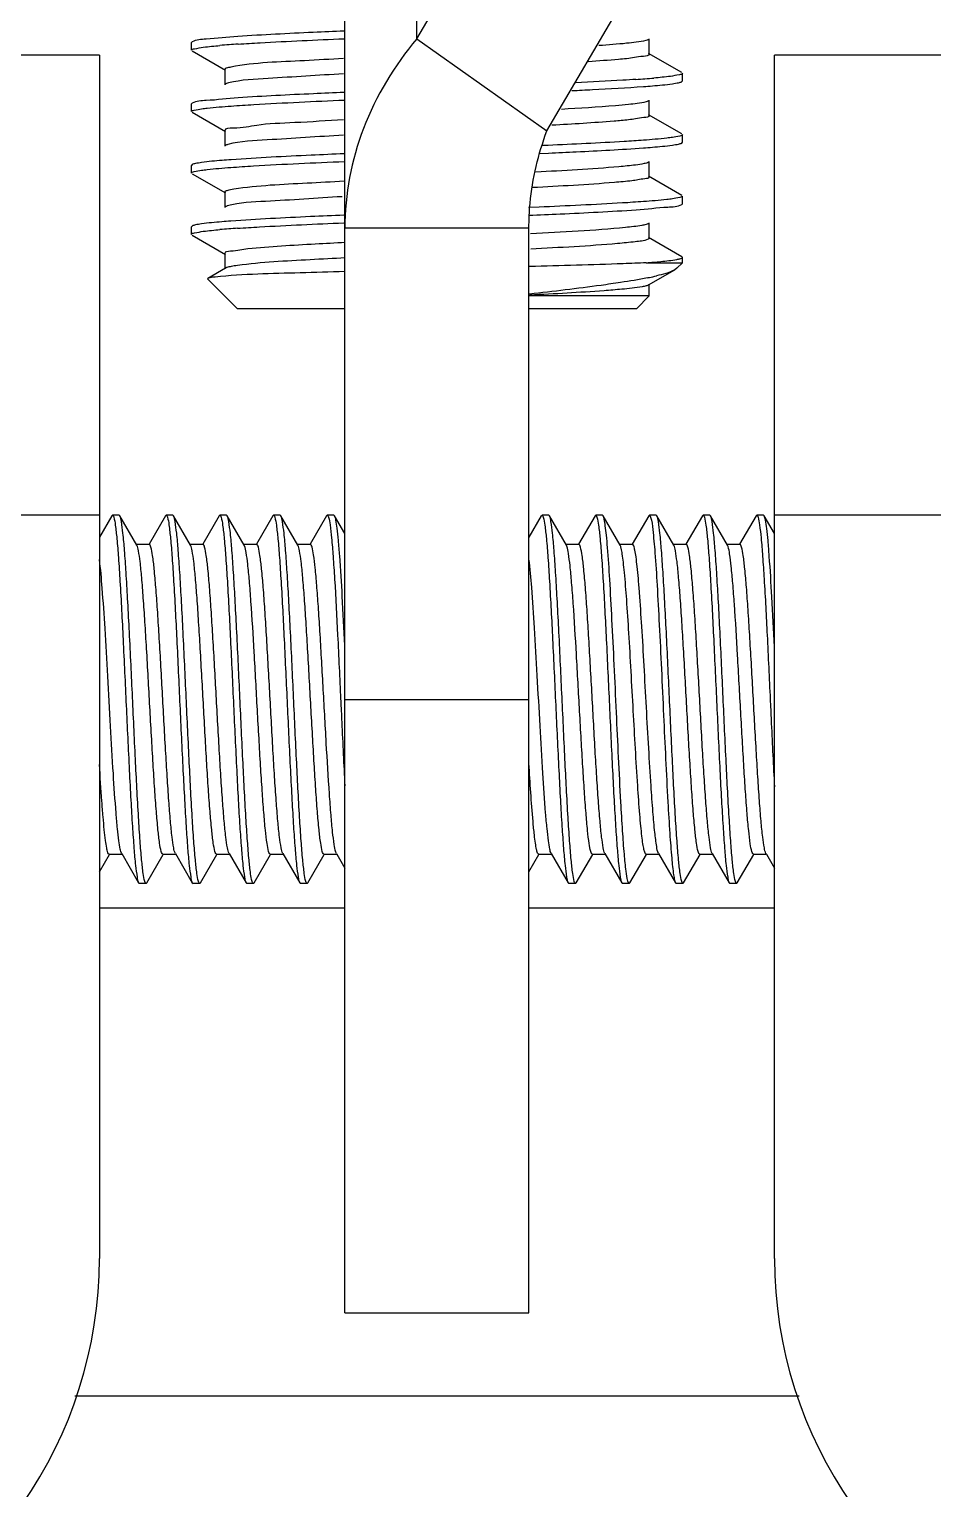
# Model space of a CAD drawing. Extents: x 27938 to 1507990, y 110129 to 923079.
# Drawn here: x 547368 to 547710, y 378758 to 379311 of the extents above; entities that cross this region are included whole.
import ezdxf

# ---------------------------------------------------------------- set-up
doc = ezdxf.new("R2010")
doc.units = 0
doc.header["$LTSCALE"] = 1000
doc.header["$MEASUREMENT"] = 0

msp = doc.modelspace()

# ---------------------------------------------------------------- linework, layer by layer
at = {"linetype": 'Continuous'}
for p, q in [((547514.9, 379306.85), (547686.01, 379598.94)), ((547564.19, 379272), (547735.29, 379564.09)), ((547514.9, 379306.85), (547514.9, 379477.95)), ((547487.68, 378824.47), (547487.68, 379431.49)), ((547429.84, 379305.68), (547429.62, 379305.43)), ((547429.62, 379302.52), (547429.62, 379305.43)), ((547429.62, 379302.52), (547429.62, 379305.43)), ((547514.9, 379306.85), (547564.19, 379272)), ((547602.91, 379301.07), (547602.91, 379306.88)), ((547394.78, 379300.73), (547325.08, 379300.73)), ((547394.78, 379300.73), (547394.78, 378845.04)), ((547429.84, 379302.27), (547442.45, 379294.97)), ((547615.26, 379294.07), (547602.65, 379301.37)), ((547650.33, 378845.04), (547650.33, 379300.73)), ((547720.02, 379300.73), (547650.33, 379300.73)), ((547442.2, 379295.26), (547442.2, 379289.46)), ((547615.48, 379290.91), (547615.48, 379293.81)), ((547615.48, 379290.91), (547615.48, 379293.81)), ((547615.26, 379290.65), (547615.48, 379290.91)), ((547429.84, 379282.45), (547429.62, 379282.2)), ((547429.62, 379279.29), (547429.62, 379282.2)), ((547429.62, 379279.29), (547429.62, 379282.2)), ((547602.91, 379277.84), (547602.91, 379283.65)), ((547429.84, 379279.04), (547442.45, 379271.74)), ((547615.26, 379270.83), (547602.65, 379278.13)), ((547442.2, 379272.03), (547442.2, 379266.22)), ((547615.48, 379267.68), (547615.48, 379270.58)), ((547615.48, 379267.68), (547615.48, 379270.58)), ((547564.65, 379266.51), (547562.52, 379266.42)), ((547615.26, 379267.42), (547615.48, 379267.68)), ((547429.84, 379259.22), (547429.62, 379258.96)), ((547429.62, 379256.06), (547429.62, 379258.96)), ((547429.62, 379256.06), (547429.62, 379258.96)), ((547561.2, 379263.45), (547564.8, 379263.61)), ((547602.91, 379254.61), (547602.91, 379260.42)), ((547429.84, 379255.81), (547442.45, 379248.51)), ((547615.26, 379247.6), (547602.65, 379254.9)), ((547442.2, 379248.8), (547442.2, 379242.99)), ((547615.48, 379244.44), (547615.48, 379247.35)), ((547615.48, 379244.44), (547615.48, 379247.35)), ((547561.2, 379243.13), (547557.25, 379242.96)), ((547615.26, 379244.19), (547615.48, 379244.44)), ((547602.91, 379231.38), (547602.91, 379237.18)), ((547429.84, 379235.99), (547429.62, 379235.73)), ((547429.62, 379232.83), (547429.62, 379235.73)), ((547429.62, 379232.83), (547429.62, 379235.73)), ((547429.84, 379232.57), (547442.45, 379225.27)), ((547557.38, 379235.16), (547487.68, 379235.16)), ((547557.38, 378824.47), (547557.38, 379235.16)), ((547615.26, 379224.37), (547602.65, 379231.67)), ((547442.2, 379225.57), (547442.2, 379219.76)), ((547442.45, 379220.05), (547435.76, 379216.18)), ((547601.83, 379222.09), (547615.48, 379222.09)), ((547613.41, 379220.02), (547612.57, 379219.4)), ((547613.41, 379220.02), (547615.48, 379222.09)), ((547615.48, 379224.12), (547615.26, 379224.37)), ((547615.48, 379222.09), (547615.48, 379224.12)), ((547435.76, 379216.18), (547435.7, 379216.01)), ((547447.05, 379204.66), (547435.7, 379216.01)), ((547602.65, 379213.66), (547612.57, 379219.4)), ((547602.91, 379209.51), (547602.91, 379213.95)), ((547602.91, 379209.51), (547557.38, 379209.51)), ((547598.06, 379204.66), (547602.91, 379209.51)), ((547487.68, 379204.66), (547447.05, 379204.66)), ((547598.06, 379204.66), (547557.38, 379204.66)), ((547394.78, 379126.49), (547325.08, 379126.49)), ((547399.45, 379126.26), (547394.78, 379118.2)), ((547399.45, 379126.26), (547399.71, 379126.49)), ((547402.25, 379126.49), (547399.71, 379126.49)), ((547402.25, 379126.49), (547399.71, 379126.49)), ((547399.71, 379126.49), (547399.75, 379126.48)), ((547402.51, 379126.26), (547402.25, 379126.49)), ((547408.93, 379115.19), (547402.51, 379126.26)), ((547419.78, 379126.26), (547413.55, 379115.52)), ((547419.78, 379126.26), (547420.04, 379126.49)), ((547422.58, 379126.49), (547420.04, 379126.49)), ((547422.58, 379126.49), (547420.04, 379126.49)), ((547420.04, 379126.49), (547420.07, 379126.48)), ((547422.84, 379126.26), (547422.58, 379126.49)), ((547429.26, 379115.19), (547422.84, 379126.26)), ((547440.1, 379126.26), (547433.88, 379115.52)), ((547440.1, 379126.26), (547440.36, 379126.49)), ((547442.9, 379126.49), (547440.36, 379126.49)), ((547442.9, 379126.49), (547440.36, 379126.49)), ((547440.36, 379126.49), (547440.4, 379126.48)), ((547443.16, 379126.26), (547442.9, 379126.49)), ((547449.58, 379115.19), (547443.16, 379126.26)), ((547460.43, 379126.26), (547454.2, 379115.52)), ((547460.43, 379126.26), (547460.69, 379126.49)), ((547463.23, 379126.49), (547460.69, 379126.49)), ((547463.23, 379126.49), (547460.69, 379126.49)), ((547460.69, 379126.49), (547460.73, 379126.48)), ((547463.49, 379126.26), (547463.23, 379126.49)), ((547469.91, 379115.19), (547463.49, 379126.26)), ((547480.76, 379126.26), (547474.53, 379115.52)), ((547480.76, 379126.26), (547481.02, 379126.49)), ((547483.56, 379126.49), (547481.02, 379126.49)), ((547483.56, 379126.49), (547481.02, 379126.49)), ((547481.02, 379126.49), (547481.06, 379126.48)), ((547483.82, 379126.26), (547483.56, 379126.49)), ((547487.68, 379119.59), (547483.82, 379126.26)), ((547562.07, 379126.26), (547557.38, 379118.17)), ((547562.07, 379126.26), (547562.33, 379126.49)), ((547564.87, 379126.49), (547562.33, 379126.49)), ((547564.87, 379126.49), (547562.33, 379126.49)), ((547562.33, 379126.49), (547562.37, 379126.48)), ((547565.13, 379126.26), (547564.87, 379126.49)), ((547571.55, 379115.19), (547565.13, 379126.26)), ((547582.4, 379126.26), (547576.17, 379115.52)), ((547582.4, 379126.26), (547582.66, 379126.49)), ((547585.2, 379126.49), (547582.66, 379126.49)), ((547585.2, 379126.49), (547582.66, 379126.49)), ((547582.66, 379126.49), (547582.7, 379126.48)), ((547585.46, 379126.26), (547585.2, 379126.49)), ((547591.88, 379115.19), (547585.46, 379126.26)), ((547602.73, 379126.26), (547596.5, 379115.52)), ((547602.73, 379126.26), (547602.99, 379126.49)), ((547605.53, 379126.49), (547602.99, 379126.49)), ((547605.53, 379126.49), (547602.99, 379126.49)), ((547602.99, 379126.49), (547603.03, 379126.48)), ((547605.79, 379126.26), (547605.53, 379126.49)), ((547612.21, 379115.19), (547605.79, 379126.26)), ((547623.06, 379126.26), (547616.83, 379115.52)), ((547623.06, 379126.26), (547623.32, 379126.49)), ((547625.86, 379126.49), (547623.32, 379126.49)), ((547625.86, 379126.49), (547623.32, 379126.49)), ((547623.32, 379126.49), (547623.35, 379126.48)), ((547626.12, 379126.26), (547625.86, 379126.49)), ((547632.54, 379115.19), (547626.12, 379126.26)), ((547643.38, 379126.26), (547637.16, 379115.52)), ((547643.38, 379126.26), (547643.64, 379126.49)), ((547646.18, 379126.49), (547643.64, 379126.49)), ((547646.18, 379126.49), (547643.64, 379126.49)), ((547643.64, 379126.49), (547643.68, 379126.48)), ((547646.44, 379126.26), (547646.18, 379126.49)), ((547650.33, 379119.56), (547646.44, 379126.26)), ((547720.02, 379126.49), (547650.33, 379126.49)), ((547413.66, 379115.45), (547408.77, 379115.45)), ((547433.99, 379115.45), (547429.1, 379115.45)), ((547454.32, 379115.45), (547449.43, 379115.45)), ((547449.71, 379114.92), (547449.58, 379115.19)), ((547474.65, 379115.45), (547469.76, 379115.45)), ((547576.29, 379115.45), (547571.4, 379115.45)), ((547571.75, 379114.74), (547571.55, 379115.19)), ((547596.62, 379115.45), (547591.73, 379115.45)), ((547616.94, 379115.45), (547612.05, 379115.45)), ((547637.27, 379115.45), (547632.38, 379115.45)), ((547486.1, 379056.72), (547486.11, 379056.53)), ((547487.68, 379056.79), (547557.38, 379056.79)), ((547648.73, 379056.72), (547648.76, 379055.99)), ((547403.19, 378998.4), (547409.61, 378987.32)), ((547423.52, 378998.4), (547429.94, 378987.32)), ((547443.85, 378998.4), (547450.27, 378987.32)), ((547464.18, 378998.4), (547470.6, 378987.32)), ((547484.5, 378998.4), (547484.66, 378998.13)), ((547565.82, 378998.4), (547572.24, 378987.32)), ((547586.14, 378998.4), (547592.56, 378987.32)), ((547606.47, 378998.4), (547612.89, 378987.32)), ((547626.8, 378998.4), (547633.22, 378987.32)), ((547647.13, 378998.4), (547647.28, 378998.13)), ((547394.78, 378991.52), (547398.57, 378998.06)), ((547398.46, 378998.13), (547403.35, 378998.13)), ((547412.67, 378987.32), (547418.9, 378998.06)), ((547418.78, 378998.13), (547423.67, 378998.13)), ((547433, 378987.32), (547439.23, 378998.06)), ((547439.11, 378998.13), (547444, 378998.13)), ((547453.33, 378987.32), (547459.55, 378998.06)), ((547459.44, 378998.13), (547464.33, 378998.13)), ((547473.66, 378987.32), (547479.88, 378998.06)), ((547479.77, 378998.13), (547484.66, 378998.13)), ((547484.66, 378998.13), (547487.68, 378992.91)), ((547557.38, 378991.48), (547561.19, 378998.06)), ((547561.08, 378998.13), (547565.97, 378998.13)), ((547575.3, 378987.32), (547581.52, 378998.06)), ((547581.41, 378998.13), (547586.3, 378998.13)), ((547595.62, 378987.32), (547601.85, 378998.06)), ((547601.74, 378998.13), (547606.63, 378998.13)), ((547615.95, 378987.32), (547622.18, 378998.06)), ((547622.06, 378998.13), (547626.95, 378998.13)), ((547636.28, 378987.32), (547642.51, 378998.06)), ((547642.39, 378998.13), (547647.28, 378998.13)), ((547647.28, 378998.13), (547650.33, 378992.88)), ((547409.61, 378987.32), (547409.87, 378987.1)), ((547412.41, 378987.1), (547409.87, 378987.1)), ((547412.41, 378987.1), (547409.87, 378987.1)), ((547412.41, 378987.1), (547412.37, 378987.1)), ((547412.67, 378987.32), (547412.41, 378987.1)), ((547429.94, 378987.32), (547430.2, 378987.1)), ((547432.74, 378987.1), (547430.2, 378987.1)), ((547432.74, 378987.1), (547430.2, 378987.1)), ((547432.74, 378987.1), (547432.7, 378987.1)), ((547433, 378987.32), (547432.74, 378987.1)), ((547450.27, 378987.32), (547450.53, 378987.1)), ((547453.07, 378987.1), (547450.53, 378987.1)), ((547453.07, 378987.1), (547450.53, 378987.1)), ((547453.07, 378987.1), (547453.03, 378987.1)), ((547453.33, 378987.32), (547453.07, 378987.1)), ((547470.6, 378987.32), (547470.86, 378987.1)), ((547473.4, 378987.1), (547470.86, 378987.1)), ((547473.4, 378987.1), (547470.86, 378987.1)), ((547473.4, 378987.1), (547473.36, 378987.1)), ((547473.66, 378987.32), (547473.4, 378987.1)), ((547572.24, 378987.32), (547572.5, 378987.1)), ((547575.04, 378987.1), (547572.5, 378987.1)), ((547575.04, 378987.1), (547572.5, 378987.1)), ((547575.04, 378987.1), (547575, 378987.1)), ((547575.3, 378987.32), (547575.04, 378987.1)), ((547592.56, 378987.32), (547592.82, 378987.1)), ((547595.36, 378987.1), (547592.82, 378987.1)), ((547595.36, 378987.1), (547592.82, 378987.1)), ((547595.62, 378987.32), (547595.36, 378987.1)), ((547612.89, 378987.32), (547613.15, 378987.1)), ((547615.69, 378987.1), (547613.15, 378987.1)), ((547615.69, 378987.1), (547613.15, 378987.1)), ((547615.69, 378987.1), (547615.65, 378987.1)), ((547615.95, 378987.32), (547615.69, 378987.1)), ((547633.22, 378987.32), (547633.48, 378987.1)), ((547636.02, 378987.1), (547633.48, 378987.1)), ((547636.02, 378987.1), (547633.48, 378987.1)), ((547636.02, 378987.1), (547635.98, 378987.1)), ((547636.28, 378987.32), (547636.02, 378987.1)), ((547394.78, 378977.8), (547487.68, 378977.8)), ((547557.38, 378977.8), (547650.33, 378977.8)), ((547487.68, 378824.47), (547557.38, 378824.47)), ((547385.43, 378793.11), (547659.68, 378793.11))]:
    msp.add_line(p, q, dxfattribs=at)
for centre, radius, start, end in [((547474.05, 378903.9), 401.84, 93.8141, 94.8058), ((547571.2, 379690.69), 400.09, 273.8288, 274.8033), ((547473.75, 378837.96), 398.06, 93.8424, 94.8038), ((547576.98, 379548.88), 327.74, 274.348, 274.8253), ((547576.58, 379343.76), 129.96, 281.4121, 281.7338), ((547582.7, 379314.72), 100.28, 281.6827, 283.258), ((547232.15, 378845.04), 162.62, 290.3175, 0), ((547812.95, 378845.04), 162.62, 180, 249.6825)]:
    msp.add_arc(centre, radius, start, end, dxfattribs=at)
for points, knots in [([(547487.38, 379309.8), (547483.5, 379309.63), (547470.09, 379309.04), (547456.68, 379308.39), (547447.16, 379307.74)], [0, 0, 0, 0, 0.28888, 1, 1, 1, 1]), ([(547429.62, 379302.52), (547429.62, 379302.95), (547431.84, 379303.22), (547432.97, 379303.53), (547434.09, 379303.68)], [0, 0, 0, 0, 0.271559, 1, 1, 1, 1]), ([(547447.16, 379307.74), (547443.15, 379307.46), (547437.53, 379306.69), (547431.41, 379306.58), (547429.85, 379305.68)], [0, 0, 0, 0, 0.690313, 1, 1, 1, 1]), ([(547447.32, 379304.84), (547450.08, 379305.03), (547463.42, 379305.84), (547476.77, 379306.44), (547487.36, 379306.9)], [0, 0, 0, 0, 0.20666, 1, 1, 1, 1]), ([(547514.9, 379306.85), (547506.47, 379296.76), (547492.69, 379274.13), (547487.68, 379247.96), (547487.68, 379235.16)], [0, 0, 0, 0, 0.506705, 1, 1, 1, 1]), ([(547602.65, 379306.59), (547602.35, 379306.41), (547599.6, 379305.65), (547596.81, 379305.41), (547594.37, 379305.16)], [0, 0, 0, 0, 0.12456, 1, 1, 1, 1]), ([(547487.15, 379299.39), (547482.22, 379299.13), (547468.01, 379298.23), (547453.66, 379297.92), (547444.52, 379296.15)], [0, 0, 0, 0, 0.346423, 1, 1, 1, 1]), ([(547594.37, 379299.35), (547593.36, 379299.25), (547588.53, 379298.8), (547583.69, 379298.45), (547579.86, 379298.2)], [0, 0, 0, 0, 0.208697, 1, 1, 1, 1]), ([(547602.9, 379301.07), (547602.91, 379300.3), (547598.51, 379300.21), (547596.5, 379299.57), (547594.37, 379299.35)], [0, 0, 0, 0, 0.265827, 1, 1, 1, 1]), ([(547444.52, 379296.15), (547443.93, 379296.04), (547443.26, 379295.89), (547442.2, 379295.51), (547442.2, 379295.26)], [0, 0, 0, 0, 0.709574, 1, 1, 1, 1]), ([(547487.15, 379293.58), (547477.65, 379293.09), (547463.18, 379292.02), (547448.52, 379291.36), (547443.62, 379290.15)], [0, 0, 0, 0, 0.653589, 1, 1, 1, 1]), ([(547597.91, 379291.5), (547596.26, 379291.39), (547588.66, 379290.91), (547581.05, 379290.51), (547575.1, 379290.23)], [0, 0, 0, 0, 0.217612, 1, 1, 1, 1]), ([(547615.48, 379293.81), (547615.48, 379293.39), (547613.24, 379293.11), (547612.11, 379292.8), (547610.99, 379292.66)], [0, 0, 0, 0, 0.271489, 1, 1, 1, 1]), ([(547443.62, 379290.15), (547443.38, 379290.09), (547442.99, 379289.99), (547442.6, 379289.84), (547442.46, 379289.75)], [0, 0, 0, 0, 0.589728, 1, 1, 1, 1]), ([(547487.36, 379286.57), (547483.51, 379286.4), (547470.16, 379285.81), (547456.81, 379285.16), (547447.32, 379284.52)], [0, 0, 0, 0, 0.28855, 1, 1, 1, 1]), ([(547573.63, 379287.25), (547576.24, 379287.38), (547585.28, 379287.82), (547594.32, 379288.32), (547600.75, 379288.8)], [0, 0, 0, 0, 0.288481, 1, 1, 1, 1]), ([(547600.75, 379288.8), (547601.88, 379288.88), (547605.54, 379289.17), (547609.2, 379289.5), (547611.72, 379289.85)], [0, 0, 0, 0, 0.307442, 1, 1, 1, 1]), ([(547611.72, 379289.85), (547612.49, 379289.96), (547613.68, 379290.17), (547614.88, 379290.44), (547615.26, 379290.65)], [0, 0, 0, 0, 0.642991, 1, 1, 1, 1]), ([(547429.62, 379279.29), (547429.62, 379279.66), (547431.51, 379279.97), (547432.5, 379280.22), (547433.46, 379280.36)], [0, 0, 0, 0, 0.274156, 1, 1, 1, 1]), ([(547447.32, 379284.52), (547443.28, 379284.24), (547437.6, 379283.46), (547431.42, 379283.36), (547429.85, 379282.45)], [0, 0, 0, 0, 0.690488, 1, 1, 1, 1]), ([(547433.46, 379280.36), (547434.17, 379280.46), (547437.88, 379280.91), (547441.61, 379281.2), (547444.62, 379281.42)], [0, 0, 0, 0, 0.191478, 1, 1, 1, 1]), ([(547444.62, 379281.42), (547447.48, 379281.63), (547461.76, 379282.54), (547476.07, 379283.18), (547487.51, 379283.67)], [0, 0, 0, 0, 0.199878, 1, 1, 1, 1]), ([(547595.08, 379282), (547593.46, 379281.83), (547585, 379281.05), (547576.51, 379280.55), (547569.66, 379280.16)], [0, 0, 0, 0, 0.191776, 1, 1, 1, 1]), ([(547602.65, 379283.35), (547602.37, 379283.19), (547599.87, 379282.47), (547597.31, 379282.24), (547595.08, 379282)], [0, 0, 0, 0, 0.12695, 1, 1, 1, 1]), ([(547487.18, 379276.15), (547481.01, 379275.84), (547470.4, 379275.1), (547455.35, 379274.63), (547448.48, 379272.87), (547442.21, 379273.12), (547442.2, 379272.03)], [0, 0, 0, 0, 0.408978, 0.726291, 0.927833, 1, 1, 1, 1]), ([(547595.08, 379276.19), (547593.26, 379276), (547583.61, 379275.13), (547573.93, 379274.58), (547566.08, 379274.15)], [0, 0, 0, 0, 0.188503, 1, 1, 1, 1]), ([(547602.9, 379277.84), (547602.91, 379277.12), (547598.9, 379276.98), (547597.03, 379276.4), (547595.08, 379276.19)], [0, 0, 0, 0, 0.266822, 1, 1, 1, 1]), ([(547487.16, 379270.35), (547477.54, 379269.85), (547463.02, 379268.72), (547448.24, 379268.15), (547443.41, 379266.87)], [0, 0, 0, 0, 0.658464, 1, 1, 1, 1]), ([(547557.38, 379235.16), (547557.38, 379238.33), (547557.96, 379250.86), (547560.9, 379263.24), (547564.19, 379272)], [0, 0, 0, 0, 0.253333, 1, 1, 1, 1]), ([(547611.72, 379269.53), (547611.03, 379269.43), (547607.38, 379268.98), (547603.71, 379268.69), (547600.75, 379268.47)], [0, 0, 0, 0, 0.191345, 1, 1, 1, 1]), ([(547615.48, 379270.58), (547615.48, 379270.22), (547613.64, 379269.91), (547612.67, 379269.66), (547611.72, 379269.53)], [0, 0, 0, 0, 0.274511, 1, 1, 1, 1]), ([(547443.41, 379266.87), (547443.22, 379266.82), (547442.9, 379266.72), (547442.58, 379266.59), (547442.46, 379266.52)], [0, 0, 0, 0, 0.581089, 1, 1, 1, 1]), ([(547600.75, 379268.47), (547598.31, 379268.29), (547586.29, 379267.5), (547574.25, 379266.94), (547564.65, 379266.51)], [0, 0, 0, 0, 0.202741, 1, 1, 1, 1]), ([(547564.8, 379263.61), (547568.31, 379263.77), (547580.29, 379264.33), (547592.27, 379264.94), (547600.72, 379265.56)], [0, 0, 0, 0, 0.292638, 1, 1, 1, 1]), ([(547600.72, 379265.56), (547601.85, 379265.65), (547605.52, 379265.94), (547609.19, 379266.26), (547611.72, 379266.62)], [0, 0, 0, 0, 0.307508, 1, 1, 1, 1]), ([(547611.72, 379266.62), (547612.49, 379266.73), (547613.67, 379266.94), (547614.88, 379267.21), (547615.26, 379267.42)], [0, 0, 0, 0, 0.64302, 1, 1, 1, 1]), ([(547433.46, 379260.03), (547432.67, 379259.92), (547431.46, 379259.71), (547430.23, 379259.44), (547429.85, 379259.22)], [0, 0, 0, 0, 0.643846, 1, 1, 1, 1]), ([(547433.42, 379257.12), (547434.13, 379257.22), (547437.8, 379257.67), (547441.5, 379257.96), (547444.49, 379258.18)], [0, 0, 0, 0, 0.191445, 1, 1, 1, 1]), ([(547444.62, 379261.09), (547443.48, 379261.01), (547439.75, 379260.72), (547436.03, 379260.39), (547433.46, 379260.03)], [0, 0, 0, 0, 0.307315, 1, 1, 1, 1]), ([(547444.49, 379258.18), (547447.34, 379258.39), (547461.68, 379259.31), (547476.02, 379259.95), (547487.51, 379260.44)], [0, 0, 0, 0, 0.199508, 1, 1, 1, 1]), ([(547487.51, 379263.34), (547483.3, 379263.16), (547469, 379262.52), (547454.7, 379261.83), (547444.62, 379261.09)], [0, 0, 0, 0, 0.294353, 1, 1, 1, 1]), ([(547597.79, 379259.09), (547595.68, 379258.81), (547583.11, 379257.59), (547570.5, 379256.95), (547560.01, 379256.4)], [0, 0, 0, 0, 0.168361, 1, 1, 1, 1]), ([(547602.65, 379260.12), (547602.15, 379259.83), (547600.48, 379259.5), (547598.86, 379259.23), (547597.79, 379259.09)], [0, 0, 0, 0, 0.350876, 1, 1, 1, 1]), ([(547429.62, 379256.06), (547429.62, 379256.43), (547431.49, 379256.73), (547432.47, 379256.99), (547433.42, 379257.12)], [0, 0, 0, 0, 0.274335, 1, 1, 1, 1]), ([(547487.41, 379252.93), (547482.73, 379252.7), (547468.8, 379251.87), (547454.8, 379251.34), (547445.64, 379249.89)], [0, 0, 0, 0, 0.335812, 1, 1, 1, 1]), ([(547596.37, 379253.11), (547594.16, 379252.85), (547581.63, 379251.71), (547569.06, 379251.06), (547558.71, 379250.53)], [0, 0, 0, 0, 0.176564, 1, 1, 1, 1]), ([(547602.9, 379254.61), (547602.91, 379254), (547599.59, 379253.76), (547598, 379253.3), (547596.37, 379253.11)], [0, 0, 0, 0, 0.268738, 1, 1, 1, 1]), ([(547445.64, 379249.89), (547444.77, 379249.75), (547443.85, 379249.52), (547442.2, 379249.14), (547442.2, 379248.8)], [0, 0, 0, 0, 0.720112, 1, 1, 1, 1]), ([(547486.63, 379247.09), (547476.98, 379246.59), (547462.59, 379245.38), (547447.85, 379244.96), (547443.18, 379243.57)], [0, 0, 0, 0, 0.664513, 1, 1, 1, 1]), ([(547615.48, 379247.35), (547615.48, 379246.99), (547613.64, 379246.68), (547612.66, 379246.43), (547611.72, 379246.29)], [0, 0, 0, 0, 0.27452, 1, 1, 1, 1]), ([(547443.18, 379243.57), (547443.04, 379243.53), (547442.79, 379243.45), (547442.55, 379243.34), (547442.46, 379243.29)], [0, 0, 0, 0, 0.569413, 1, 1, 1, 1]), ([(547557.42, 379240.06), (547561.33, 379240.23), (547574.87, 379240.83), (547588.41, 379241.49), (547598.02, 379242.14)], [0, 0, 0, 0, 0.2891, 1, 1, 1, 1]), ([(547600.72, 379245.24), (547598.08, 379245.04), (547584.91, 379244.19), (547571.73, 379243.59), (547561.2, 379243.13)], [0, 0, 0, 0, 0.201017, 1, 1, 1, 1]), ([(547598.02, 379242.14), (547602.01, 379242.41), (547607.6, 379243.19), (547613.7, 379243.3), (547615.26, 379244.19)], [0, 0, 0, 0, 0.690204, 1, 1, 1, 1]), ([(547611.72, 379246.29), (547611.02, 379246.19), (547607.37, 379245.75), (547603.69, 379245.45), (547600.72, 379245.24)], [0, 0, 0, 0, 0.191315, 1, 1, 1, 1]), ([(547433.42, 379236.79), (547432.64, 379236.68), (547431.45, 379236.48), (547430.22, 379236.2), (547429.85, 379235.99)], [0, 0, 0, 0, 0.643454, 1, 1, 1, 1]), ([(547444.49, 379237.85), (547443.35, 379237.77), (547439.66, 379237.48), (547435.97, 379237.15), (547433.42, 379236.79)], [0, 0, 0, 0, 0.307366, 1, 1, 1, 1]), ([(547487.31, 379240.1), (547483.1, 379239.92), (547468.82, 379239.28), (547454.54, 379238.59), (547444.49, 379237.85)], [0, 0, 0, 0, 0.294609, 1, 1, 1, 1]), ([(547447.07, 379235.13), (547449.83, 379235.32), (547463.23, 379236.14), (547476.64, 379236.74), (547487.29, 379237.2)], [0, 0, 0, 0, 0.206107, 1, 1, 1, 1]), ([(547600.12, 379236.21), (547598.08, 379235.85), (547584.06, 379234.34), (547570, 379233.68), (547558.01, 379233.07)], [0, 0, 0, 0, 0.147214, 1, 1, 1, 1]), ([(547602.65, 379236.89), (547602.36, 379236.73), (547601.51, 379236.48), (547600.66, 379236.3), (547600.12, 379236.21)], [0, 0, 0, 0, 0.376557, 1, 1, 1, 1]), ([(547429.62, 379232.83), (547429.62, 379233.25), (547431.84, 379233.53), (547432.96, 379233.83), (547434.08, 379233.98)], [0, 0, 0, 0, 0.271614, 1, 1, 1, 1]), ([(547602.91, 379231.38), (547602.91, 379231.22), (547600.94, 379230.13), (547599.29, 379230.24), (547597.61, 379230.03)], [0, 0, 0, 0, 0.08596, 1, 1, 1, 1]), ([(547450.94, 379227.31), (547448.76, 379227.09), (547446.7, 379226.43), (547442.2, 379226.36), (547442.2, 379225.57)], [0, 0, 0, 0, 0.734394, 1, 1, 1, 1]), ([(547487.8, 379229.72), (547484.03, 379229.53), (547471.74, 379228.86), (547459.44, 379228.17), (547450.94, 379227.31)], [0, 0, 0, 0, 0.306539, 1, 1, 1, 1]), ([(547597.61, 379230.03), (547595.41, 379229.74), (547582.24, 379228.48), (547569.03, 379227.82), (547558.05, 379227.26)], [0, 0, 0, 0, 0.168449, 1, 1, 1, 1]), ([(547443.02, 379220.29), (547442.91, 379220.25), (547442.72, 379220.19), (547442.53, 379220.1), (547442.45, 379220.05)], [0, 0, 0, 0, 0.559909, 1, 1, 1, 1]), ([(547447.05, 379221.05), (547446.24, 379220.94), (547444.88, 379220.74), (547443.54, 379220.46), (547443.02, 379220.29)], [0, 0, 0, 0, 0.599115, 1, 1, 1, 1]), ([(547487.86, 379223.92), (547483.43, 379223.69), (547469.82, 379222.92), (547456.16, 379222.28), (547447.05, 379221.05)], [0, 0, 0, 0, 0.325706, 1, 1, 1, 1]), ([(547601.83, 379222.09), (547598.9, 379221.95), (547584.17, 379221.35), (547569.42, 379220.94), (547557.61, 379220.61)], [0, 0, 0, 0, 0.198632, 1, 1, 1, 1]), ([(547604.55, 379222.31), (547605.49, 379222.38), (547608.43, 379222.66), (547611.38, 379222.95), (547613.36, 379223.33)], [0, 0, 0, 0, 0.318168, 1, 1, 1, 1]), ([(547613.36, 379223.33), (547613.77, 379223.4), (547614.41, 379223.54), (547615.05, 379223.74), (547615.27, 379223.87)], [0, 0, 0, 0, 0.619944, 1, 1, 1, 1]), ([(547615.27, 379223.87), (547615.33, 379223.9), (547615.42, 379223.96), (547615.48, 379224.07), (547615.48, 379224.12)], [0, 0, 0, 0, 0.597477, 1, 1, 1, 1]), ([(547438.61, 379216.68), (547437.97, 379216.62), (547437.03, 379216.48), (547436.04, 379216.34), (547435.77, 379216.18)], [0, 0, 0, 0, 0.666426, 1, 1, 1, 1]), ([(547487.57, 379218.75), (547481.98, 379218.59), (547465.66, 379218.02), (547449.29, 379217.8), (547438.61, 379216.68)], [0, 0, 0, 0, 0.34233, 1, 1, 1, 1]), ([(547592.11, 379214.6), (547589.63, 379214.22), (547578.16, 379212.57), (547566.64, 379211.22), (547557.61, 379210.19)], [0, 0, 0, 0, 0.215985, 1, 1, 1, 1]), ([(547592.55, 379212.05), (547590.31, 379211.84), (547578.73, 379210.92), (547567.12, 379210.3), (547557.76, 379209.82)], [0, 0, 0, 0, 0.193571, 1, 1, 1, 1]), ([(547601.75, 379213.33), (547601.27, 379213.19), (547598.23, 379212.59), (547595.14, 379212.3), (547592.55, 379212.05)], [0, 0, 0, 0, 0.160547, 1, 1, 1, 1]), ([(547602.65, 379213.66), (547602.53, 379213.59), (547602.24, 379213.47), (547601.93, 379213.37), (547601.75, 379213.33)], [0, 0, 0, 0, 0.420841, 1, 1, 1, 1]), ([(547399.75, 379126.48), (547399.79, 379126.47), (547400.03, 379126.29), (547400.1, 379125.98), (547400.18, 379125.75)], [0, 0, 0, 0, 0.146246, 1, 1, 1, 1]), ([(547400.18, 379125.75), (547400.49, 379124.78), (547400.89, 379122.05), (547401.46, 379116.95), (547402.01, 379109.84), (547402.83, 379097.14), (547403.78, 379078.49), (547404.89, 379054.6), (547405.83, 379034.32), (547406.63, 379019.05), (547407.2, 379009.22), (547407.78, 379000.97), (547408.3, 378994.54), (547408.92, 378990.24), (547409.24, 378987.97), (547409.61, 378987.32)], [0, 0, 0, 0, 0.021868, 0.059293, 0.111148, 0.175758, 0.334416, 0.514504, 0.692433, 0.773207, 0.844889, 0.905123, 0.951944, 0.983855, 1, 1, 1, 1]), ([(547411.94, 378987.84), (547411.63, 378988.81), (547411.23, 378991.54), (547410.66, 378996.65), (547410.11, 379003.75), (547409.29, 379016.46), (547408.34, 379035.1), (547407.23, 379058.99), (547406.29, 379079.27), (547405.49, 379094.54), (547404.92, 379104.37), (547404.34, 379112.61), (547403.82, 379119.05), (547403.2, 379123.34), (547402.88, 379125.62), (547402.51, 379126.26)], [0, 0, 0, 0, 0.021893, 0.059337, 0.111209, 0.175831, 0.334488, 0.514558, 0.692467, 0.773229, 0.8449, 0.905129, 0.951948, 0.983856, 1, 1, 1, 1]), ([(547420.07, 379126.48), (547420.11, 379126.47), (547420.35, 379126.29), (547420.43, 379126), (547420.5, 379125.77)], [0, 0, 0, 0, 0.147522, 1, 1, 1, 1]), ([(547420.5, 379125.77), (547420.81, 379124.82), (547421.21, 379122.1), (547421.78, 379117.02), (547422.33, 379109.92), (547423.15, 379097.23), (547424.11, 379078.58), (547425.21, 379054.68), (547426.16, 379034.38), (547426.96, 379019.09), (547427.53, 379009.25), (547428.11, 379000.99), (547428.63, 378994.55), (547429.24, 378990.24), (547429.57, 378987.97), (547429.94, 378987.32)], [0, 0, 0, 0, 0.02168, 0.058952, 0.110694, 0.175227, 0.333837, 0.514005, 0.692077, 0.772934, 0.8447, 0.905011, 0.95189, 0.983838, 1, 1, 1, 1]), ([(547432.27, 378987.84), (547431.96, 378988.8), (547431.56, 378991.53), (547430.99, 378996.64), (547430.44, 379003.74), (547429.62, 379016.45), (547428.66, 379035.09), (547427.56, 379058.98), (547426.61, 379079.27), (547425.82, 379094.54), (547425.25, 379104.37), (547424.66, 379112.61), (547424.15, 379119.05), (547423.53, 379123.34), (547423.21, 379125.62), (547422.84, 379126.26)], [0, 0, 0, 0, 0.021869, 0.059298, 0.111159, 0.175773, 0.334425, 0.514513, 0.692436, 0.773203, 0.844885, 0.905123, 0.951945, 0.983855, 1, 1, 1, 1]), ([(547440.4, 379126.48), (547440.44, 379126.47), (547440.69, 379126.29), (547440.76, 379125.98), (547440.84, 379125.74)], [0, 0, 0, 0, 0.146192, 1, 1, 1, 1]), ([(547440.84, 379125.74), (547441.14, 379124.78), (547441.54, 379122.05), (547442.11, 379116.94), (547442.66, 379109.84), (547443.49, 379097.13), (547444.44, 379078.48), (547445.55, 379054.6), (547446.49, 379034.31), (547447.29, 379019.05), (547447.86, 379009.22), (547448.44, 379000.97), (547448.96, 378994.54), (547449.57, 378990.24), (547449.89, 378987.97), (547450.27, 378987.32)], [0, 0, 0, 0, 0.021875, 0.059308, 0.111172, 0.175789, 0.334441, 0.514524, 0.692444, 0.773209, 0.844888, 0.905124, 0.951946, 0.983855, 1, 1, 1, 1]), ([(547452.6, 378987.81), (547452.29, 378988.77), (547451.9, 378991.49), (547451.32, 378996.57), (547450.77, 379003.67), (547449.95, 379016.36), (547449, 379035.01), (547447.89, 379058.91), (547446.95, 379079.21), (547446.15, 379094.5), (547445.58, 379104.34), (547444.99, 379112.59), (547444.48, 379119.04), (547443.86, 379123.34), (547443.54, 379125.61), (547443.16, 379126.26)], [0, 0, 0, 0, 0.021696, 0.058981, 0.110733, 0.175273, 0.333889, 0.51405, 0.692109, 0.772959, 0.844718, 0.905021, 0.951895, 0.98384, 1, 1, 1, 1]), ([(547460.73, 379126.48), (547460.77, 379126.47), (547461.01, 379126.29), (547461.09, 379125.98), (547461.16, 379125.74)], [0, 0, 0, 0, 0.146067, 1, 1, 1, 1]), ([(547461.16, 379125.74), (547461.47, 379124.78), (547461.87, 379122.04), (547462.44, 379116.94), (547462.99, 379109.83), (547463.82, 379097.12), (547464.77, 379078.48), (547465.87, 379054.59), (547466.82, 379034.31), (547467.62, 379019.04), (547468.18, 379009.21), (547468.77, 379000.97), (547469.28, 378994.53), (547469.9, 378990.24), (547470.22, 378987.97), (547470.6, 378987.32)], [0, 0, 0, 0, 0.021894, 0.059339, 0.111212, 0.175833, 0.334492, 0.514561, 0.69247, 0.773231, 0.844902, 0.905131, 0.951948, 0.983856, 1, 1, 1, 1]), ([(547472.92, 378987.84), (547472.62, 378988.8), (547472.22, 378991.53), (547471.65, 378996.64), (547471.1, 379003.74), (547470.27, 379016.45), (547469.32, 379035.09), (547468.21, 379058.98), (547467.27, 379079.27), (547466.47, 379094.54), (547465.9, 379104.37), (547465.32, 379112.61), (547464.8, 379119.05), (547464.19, 379123.34), (547463.87, 379125.62), (547463.49, 379126.26)], [0, 0, 0, 0, 0.021872, 0.059299, 0.111157, 0.175768, 0.334426, 0.51451, 0.692437, 0.773209, 0.84489, 0.905124, 0.951944, 0.983855, 1, 1, 1, 1]), ([(547481.06, 379126.48), (547481.1, 379126.47), (547481.34, 379126.29), (547481.41, 379125.99), (547481.49, 379125.75)], [0, 0, 0, 0, 0.14652, 1, 1, 1, 1]), ([(547481.49, 379125.75), (547481.79, 379124.82), (547482.18, 379122.18), (547482.74, 379117.25), (547483.28, 379110.4), (547484.09, 379098.13), (547485.02, 379080.04), (547485.73, 379064.83), (547486.1, 379056.72)], [0, 0, 0, 0, 0.0425, 0.114919, 0.215181, 0.340186, 0.648075, 1, 1, 1, 1]), ([(547487.68, 379077.12), (547487.38, 379083.36), (547486.81, 379094.69), (547486.02, 379107.98), (547485.32, 379116.54), (547484.88, 379121.09), (547484.4, 379124.16), (547484.1, 379125.78), (547483.82, 379126.26)], [0, 0, 0, 0, 0.379707, 0.689476, 0.809337, 0.902177, 0.966048, 1, 1, 1, 1]), ([(547562.37, 379126.48), (547562.41, 379126.47), (547562.65, 379126.29), (547562.73, 379125.99), (547562.8, 379125.76)], [0, 0, 0, 0, 0.146788, 1, 1, 1, 1]), ([(547562.8, 379125.76), (547563.11, 379124.8), (547563.51, 379122.07), (547564.08, 379116.98), (547564.63, 379109.88), (547565.45, 379097.17), (547566.41, 379078.53), (547567.51, 379054.64), (547568.46, 379034.34), (547569.25, 379019.06), (547569.82, 379009.23), (547570.41, 379000.98), (547570.92, 378994.54), (547571.54, 378990.24), (547571.86, 378987.97), (547572.24, 378987.32)], [0, 0, 0, 0, 0.021788, 0.059148, 0.110955, 0.175533, 0.334174, 0.514296, 0.692285, 0.773094, 0.844811, 0.905077, 0.951921, 0.983848, 1, 1, 1, 1]), ([(547574.56, 378987.84), (547574.26, 378988.8), (547573.86, 378991.54), (547573.29, 378996.64), (547572.74, 379003.75), (547571.91, 379016.45), (547570.96, 379035.1), (547569.85, 379058.98), (547568.91, 379079.27), (547568.11, 379094.54), (547567.54, 379104.37), (547566.96, 379112.61), (547566.44, 379119.05), (547565.83, 379123.34), (547565.51, 379125.62), (547565.13, 379126.26)], [0, 0, 0, 0, 0.021877, 0.059311, 0.111175, 0.175792, 0.334445, 0.514524, 0.692444, 0.773209, 0.844887, 0.905122, 0.951945, 0.983855, 1, 1, 1, 1]), ([(547582.7, 379126.48), (547582.74, 379126.47), (547582.98, 379126.29), (547583.05, 379125.99), (547583.13, 379125.75)], [0, 0, 0, 0, 0.146706, 1, 1, 1, 1]), ([(547583.13, 379125.75), (547583.44, 379124.79), (547583.84, 379122.07), (547584.41, 379116.97), (547584.96, 379109.87), (547585.78, 379097.17), (547586.73, 379078.52), (547587.84, 379054.63), (547588.78, 379034.34), (547589.58, 379019.06), (547590.15, 379009.23), (547590.74, 379000.98), (547591.25, 378994.54), (547591.87, 378990.24), (547592.19, 378987.97), (547592.56, 378987.32)], [0, 0, 0, 0, 0.0218, 0.059172, 0.110989, 0.175574, 0.334211, 0.514328, 0.692305, 0.773106, 0.844818, 0.905082, 0.951925, 0.983849, 1, 1, 1, 1]), ([(547592.2, 379017.89), (547591.57, 379029.2), (547590.76, 379046.53), (547589.69, 379069.58), (547588.88, 379086.38), (547588.07, 379101.18), (547587.38, 379111.8), (547586.77, 379118.56), (547586.38, 379122.13), (547585.97, 379124.57), (547585.69, 379125.86), (547585.46, 379126.26)], [0, 0, 0, 0, 0.31261, 0.479025, 0.637331, 0.776893, 0.888349, 0.931124, 0.964281, 0.987309, 1, 1, 1, 1]), ([(547603.03, 379126.48), (547603.07, 379126.47), (547603.31, 379126.29), (547603.38, 379125.99), (547603.46, 379125.75)], [0, 0, 0, 0, 0.14666, 1, 1, 1, 1]), ([(547603.46, 379125.75), (547603.94, 379124.24), (547604.42, 379119.7), (547605.24, 379111.14), (547605.97, 379099.1), (547606.77, 379084.41), (547607.55, 379067.97), (547608.59, 379045.6), (547609.37, 379028.82), (547609.99, 379017.89)], [0, 0, 0, 0, 0.04411, 0.125541, 0.239358, 0.37843, 0.533993, 0.696234, 1, 1, 1, 1]), ([(547615.22, 378987.82), (547614.92, 378988.78), (547614.52, 378991.51), (547613.95, 378996.6), (547613.4, 379003.7), (547612.57, 379016.4), (547611.62, 379035.05), (547610.51, 379058.94), (547609.57, 379079.24), (547608.77, 379094.51), (547608.2, 379104.35), (547607.62, 379112.6), (547607.1, 379119.04), (547606.48, 379123.34), (547606.16, 379125.62), (547605.79, 379126.26)], [0, 0, 0, 0, 0.02177, 0.059115, 0.110912, 0.175482, 0.334119, 0.514249, 0.692251, 0.773068, 0.844793, 0.905066, 0.951916, 0.983846, 1, 1, 1, 1]), ([(547623.35, 379126.48), (547623.4, 379126.47), (547623.64, 379126.29), (547623.71, 379125.98), (547623.79, 379125.74)], [0, 0, 0, 0, 0.146034, 1, 1, 1, 1]), ([(547623.79, 379125.74), (547624.1, 379124.78), (547624.5, 379122.04), (547625.07, 379116.93), (547625.62, 379109.83), (547626.44, 379097.12), (547627.39, 379078.47), (547628.5, 379054.59), (547629.44, 379034.31), (547630.24, 379019.04), (547630.81, 379009.21), (547631.39, 379000.97), (547631.91, 378994.53), (547632.52, 378990.24), (547632.85, 378987.97), (547633.22, 378987.32)], [0, 0, 0, 0, 0.021899, 0.059349, 0.111223, 0.175847, 0.334508, 0.514576, 0.692482, 0.773242, 0.844912, 0.905137, 0.951951, 0.983857, 1, 1, 1, 1]), ([(547635.55, 378987.84), (547635.24, 378988.81), (547634.84, 378991.54), (547634.27, 378996.65), (547633.72, 379003.76), (547632.9, 379016.47), (547631.94, 379035.11), (547630.84, 379059), (547629.89, 379079.28), (547629.1, 379094.54), (547628.53, 379104.37), (547627.94, 379112.61), (547627.43, 379119.05), (547626.81, 379123.34), (547626.49, 379125.62), (547626.12, 379126.26)], [0, 0, 0, 0, 0.02191, 0.059368, 0.111249, 0.175876, 0.33454, 0.514602, 0.692499, 0.773255, 0.84492, 0.905142, 0.951954, 0.983858, 1, 1, 1, 1]), ([(547643.68, 379126.48), (547643.72, 379126.47), (547643.96, 379126.29), (547644.04, 379125.99), (547644.11, 379125.76)], [0, 0, 0, 0, 0.147008, 1, 1, 1, 1]), ([(547644.11, 379125.76), (547644.41, 379124.83), (547644.8, 379122.19), (547645.36, 379117.27), (547645.9, 379110.42), (547646.71, 379098.15), (547647.64, 379080.05), (547648.35, 379064.83), (547648.73, 379056.72)], [0, 0, 0, 0, 0.042374, 0.114709, 0.214932, 0.339935, 0.647912, 1, 1, 1, 1]), ([(547650.33, 379076.72), (547650.02, 379083), (547649.45, 379094.42), (547648.65, 379107.82), (547647.95, 379116.46), (547647.51, 379121.04), (547647.03, 379124.14), (547646.73, 379125.78), (547646.44, 379126.26)], [0, 0, 0, 0, 0.379459, 0.689334, 0.809279, 0.902185, 0.96608, 1, 1, 1, 1]), ([(547418.78, 378998.13), (547418.65, 378998.13), (547418.35, 378998.55), (547417.95, 378999.89), (547417.41, 379003), (547416.86, 379008.01), (547416.26, 379014.85), (547415.66, 379023.17), (547415.06, 379032.71), (547414.46, 379043.13), (547413.65, 379057.65), (547412.87, 379072.03), (547412.04, 379085.77), (547411.44, 379094.75), (547410.84, 379102.34), (547410.29, 379108.33), (547409.67, 379112.39), (547409.3, 379114.55), (547408.93, 379115.19)], [0, 0, 0, 0, 0.003456, 0.010692, 0.037889, 0.081613, 0.140407, 0.212192, 0.2944, 0.384075, 0.47799, 0.664972, 0.751304, 0.828651, 0.894236, 0.945722, 0.981321, 1, 1, 1, 1]), ([(547423.52, 378998.4), (547423.15, 378999.03), (547422.78, 379001.19), (547422.16, 379005.25), (547421.61, 379011.24), (547421, 379018.83), (547420.41, 379027.81), (547419.58, 379041.55), (547418.8, 379055.94), (547417.99, 379070.46), (547417.39, 379080.87), (547416.78, 379090.41), (547416.19, 379098.73), (547415.59, 379105.57), (547415.04, 379110.58), (547414.5, 379113.69), (547414.1, 379115.03), (547413.8, 379115.45), (547413.66, 379115.45)], [0, 0, 0, 0, 0.01868, 0.054278, 0.105764, 0.171348, 0.248694, 0.335026, 0.52201, 0.615925, 0.705601, 0.787808, 0.859593, 0.918386, 0.962109, 0.989306, 0.996546, 1, 1, 1, 1]), ([(547439.11, 378998.13), (547438.98, 378998.13), (547438.68, 378998.55), (547438.28, 378999.89), (547437.74, 379003), (547437.18, 379008.01), (547436.59, 379014.85), (547435.99, 379023.17), (547435.39, 379032.71), (547434.79, 379043.13), (547433.98, 379057.65), (547433.2, 379072.03), (547432.37, 379085.77), (547431.77, 379094.75), (547431.17, 379102.34), (547430.61, 379108.33), (547429.99, 379112.39), (547429.62, 379114.55), (547429.26, 379115.19)], [0, 0, 0, 0, 0.003455, 0.010693, 0.037891, 0.081614, 0.140407, 0.212192, 0.2944, 0.384075, 0.47799, 0.664974, 0.751306, 0.828653, 0.894237, 0.945722, 0.98132, 1, 1, 1, 1]), ([(547443.85, 378998.4), (547443.48, 378999.03), (547443.11, 379001.19), (547442.49, 379005.25), (547441.94, 379011.24), (547441.33, 379018.83), (547440.74, 379027.81), (547439.91, 379041.55), (547439.12, 379055.94), (547438.32, 379070.46), (547437.71, 379080.87), (547437.11, 379090.41), (547436.52, 379098.73), (547435.92, 379105.57), (547435.37, 379110.58), (547434.83, 379113.69), (547434.42, 379115.03), (547434.13, 379115.45), (547433.99, 379115.45)], [0, 0, 0, 0, 0.018679, 0.054277, 0.105763, 0.171348, 0.248695, 0.335027, 0.52201, 0.615925, 0.7056, 0.787807, 0.859593, 0.918386, 0.96211, 0.989308, 0.996544, 1, 1, 1, 1]), ([(547459.44, 378998.13), (547459.31, 378998.13), (547459.01, 378998.53), (547458.62, 378999.85), (547458.08, 379002.88), (547457.54, 379007.77), (547456.95, 379014.44), (547456.36, 379022.58), (547455.76, 379031.92), (547455.17, 379042.15), (547454.37, 379056.47), (547453.43, 379073.77), (547452.45, 379090.07), (547451.6, 379101.18), (547451.03, 379107.38), (547450.44, 379111.78), (547450.04, 379114.13), (547449.71, 379114.92)], [0, 0, 0, 0, 0.003398, 0.010481, 0.037063, 0.079811, 0.137346, 0.207687, 0.288384, 0.376611, 0.469274, 0.654855, 0.819309, 0.886268, 0.939811, 0.978111, 1, 1, 1, 1]), ([(547464.18, 378998.4), (547463.81, 378999.03), (547463.44, 379001.19), (547462.82, 379005.25), (547462.27, 379011.24), (547461.66, 379018.83), (547461.06, 379027.81), (547460.24, 379041.55), (547459.45, 379055.94), (547458.65, 379070.46), (547458.04, 379080.87), (547457.44, 379090.41), (547456.85, 379098.73), (547456.25, 379105.57), (547455.69, 379110.58), (547455.15, 379113.69), (547454.75, 379115.03), (547454.46, 379115.45), (547454.32, 379115.45)], [0, 0, 0, 0, 0.01868, 0.054279, 0.105766, 0.17135, 0.248697, 0.335029, 0.522011, 0.615926, 0.705601, 0.78781, 0.859595, 0.918388, 0.962111, 0.989307, 0.996546, 1, 1, 1, 1]), ([(547479.77, 378998.13), (547479.63, 378998.13), (547479.34, 378998.55), (547478.93, 378999.89), (547478.39, 379003), (547477.84, 379008.01), (547477.24, 379014.85), (547476.65, 379023.17), (547476.05, 379032.71), (547475.44, 379043.13), (547474.64, 379057.65), (547473.85, 379072.03), (547473.02, 379085.77), (547472.43, 379094.75), (547471.82, 379102.34), (547471.27, 379108.33), (547470.65, 379112.39), (547470.28, 379114.55), (547469.91, 379115.19)], [0, 0, 0, 0, 0.003456, 0.010692, 0.037889, 0.081613, 0.140406, 0.212192, 0.294399, 0.384075, 0.477989, 0.664972, 0.751304, 0.828651, 0.894236, 0.945722, 0.981321, 1, 1, 1, 1]), ([(547484.26, 378998.98), (547483.96, 378999.9), (547483.54, 379002.43), (547482.97, 379007.1), (547482.4, 379013.49), (547481.57, 379024.72), (547480.6, 379040.99), (547479.66, 379058.18), (547478.87, 379072.32), (547478.28, 379082.37), (547477.69, 379091.54), (547477.11, 379099.51), (547476.53, 379106.03), (547475.99, 379110.82), (547475.46, 379113.77), (547475.07, 379115.06), (547474.78, 379115.45), (547474.65, 379115.45)], [0, 0, 0, 0, 0.024737, 0.065402, 0.120735, 0.188882, 0.353983, 0.53832, 0.629884, 0.716845, 0.796224, 0.865309, 0.92175, 0.963653, 0.989702, 0.996649, 1, 1, 1, 1]), ([(547581.41, 378998.13), (547581.28, 378998.13), (547580.98, 378998.53), (547580.59, 378999.82), (547580.06, 379002.81), (547579.52, 379007.64), (547578.93, 379014.23), (547578.35, 379022.26), (547577.76, 379031.51), (547577.17, 379041.63), (547576.37, 379055.84), (547575.43, 379073.08), (547574.46, 379089.36), (547573.62, 379100.55), (547573.05, 379106.86), (547572.47, 379111.42), (547572.06, 379113.87), (547571.75, 379114.74)], [0, 0, 0, 0, 0.00337, 0.010373, 0.036639, 0.078887, 0.135774, 0.205372, 0.28529, 0.372768, 0.464782, 0.64963, 0.814469, 0.882133, 0.936734, 0.976432, 1, 1, 1, 1]), ([(547586.14, 378998.4), (547585.78, 378999.03), (547585.41, 379001.19), (547584.79, 379005.25), (547584.23, 379011.24), (547583.63, 379018.83), (547583.03, 379027.81), (547582.2, 379041.55), (547581.42, 379055.94), (547580.61, 379070.46), (547580.01, 379080.87), (547579.41, 379090.41), (547578.81, 379098.73), (547578.22, 379105.57), (547577.66, 379110.58), (547577.12, 379113.69), (547576.72, 379115.03), (547576.42, 379115.45), (547576.29, 379115.45)], [0, 0, 0, 0, 0.01868, 0.054279, 0.105765, 0.17135, 0.248696, 0.335029, 0.522011, 0.615925, 0.705601, 0.787809, 0.859595, 0.918388, 0.962111, 0.989308, 0.996545, 1, 1, 1, 1]), ([(547598.57, 379024.05), (547597.94, 379033.49), (547597.14, 379047.97), (547596.08, 379067.25), (547595.27, 379081.32), (547594.47, 379093.76), (547593.78, 379102.72), (547593.18, 379108.46), (547592.79, 379111.53), (547592.39, 379113.68), (547592.09, 379114.82), (547591.88, 379115.19)], [0, 0, 0, 0, 0.310342, 0.475677, 0.633257, 0.772654, 0.88467, 0.928035, 0.961992, 0.986043, 1, 1, 1, 1]), ([(547603.61, 379024.05), (547603.3, 379028.78), (547602.7, 379038.69), (547601.86, 379053.85), (547601.02, 379069.23), (547600.18, 379083.7), (547599.45, 379094.71), (547598.84, 379102.28), (547598.41, 379106.79), (547598, 379110.34), (547597.57, 379113.07), (547597.23, 379114.5), (547596.85, 379115.45), (547596.62, 379115.45)], [0, 0, 0, 0, 0.154792, 0.324211, 0.496022, 0.657766, 0.797744, 0.856333, 0.905865, 0.945463, 0.974462, 0.992476, 1, 1, 1, 1]), ([(547622.06, 378998.13), (547621.93, 378998.13), (547621.63, 378998.55), (547621.23, 378999.89), (547620.69, 379003), (547620.14, 379008.01), (547619.54, 379014.85), (547618.94, 379023.17), (547618.34, 379032.71), (547617.74, 379043.13), (547616.93, 379057.65), (547616.15, 379072.03), (547615.32, 379085.77), (547614.72, 379094.75), (547614.12, 379102.34), (547613.57, 379108.33), (547612.94, 379112.39), (547612.58, 379114.55), (547612.21, 379115.19)], [0, 0, 0, 0, 0.003456, 0.010693, 0.037891, 0.081614, 0.140408, 0.212193, 0.2944, 0.384075, 0.47799, 0.664973, 0.751306, 0.828653, 0.894237, 0.945723, 0.981321, 1, 1, 1, 1]), ([(547626.8, 378998.4), (547626.43, 378999.03), (547626.06, 379001.19), (547625.44, 379005.25), (547624.89, 379011.24), (547624.28, 379018.83), (547623.69, 379027.81), (547622.86, 379041.55), (547622.08, 379055.94), (547621.27, 379070.46), (547620.67, 379080.87), (547620.06, 379090.41), (547619.47, 379098.73), (547618.87, 379105.57), (547618.32, 379110.58), (547617.78, 379113.69), (547617.38, 379115.03), (547617.08, 379115.45), (547616.94, 379115.45)], [0, 0, 0, 0, 0.018679, 0.054277, 0.105763, 0.171347, 0.248694, 0.335026, 0.52201, 0.615925, 0.7056, 0.787807, 0.859592, 0.918386, 0.962109, 0.989307, 0.996544, 1, 1, 1, 1]), ([(547642.39, 378998.13), (547642.26, 378998.13), (547641.97, 378998.52), (547641.58, 378999.81), (547641.05, 379002.78), (547640.51, 379007.57), (547639.92, 379014.12), (547639.34, 379022.11), (547638.76, 379031.3), (547638.17, 379041.37), (547637.38, 379055.53), (547636.44, 379072.73), (547635.47, 379089.01), (547634.63, 379100.22), (547634.06, 379106.59), (547633.49, 379111.23), (547633.07, 379113.74), (547632.77, 379114.64)], [0, 0, 0, 0, 0.003356, 0.010319, 0.036431, 0.078432, 0.135001, 0.204233, 0.283766, 0.370875, 0.462568, 0.647052, 0.812078, 0.880087, 0.935211, 0.975599, 1, 1, 1, 1]), ([(547647.13, 378998.4), (547646.76, 378999.03), (547646.39, 379001.19), (547645.77, 379005.25), (547645.22, 379011.24), (547644.61, 379018.83), (547644.02, 379027.81), (547643.19, 379041.55), (547642.4, 379055.94), (547641.6, 379070.46), (547640.99, 379080.87), (547640.39, 379090.41), (547639.8, 379098.73), (547639.2, 379105.57), (547638.65, 379110.58), (547638.1, 379113.69), (547637.7, 379115.03), (547637.41, 379115.45), (547637.27, 379115.45)], [0, 0, 0, 0, 0.018679, 0.054278, 0.105765, 0.17135, 0.248696, 0.335028, 0.522011, 0.615925, 0.705601, 0.787809, 0.859594, 0.918388, 0.962111, 0.989308, 0.996544, 1, 1, 1, 1]), ([(547403.19, 378998.4), (547402.9, 378998.9), (547402.56, 379000.56), (547402.04, 379003.69), (547401.56, 379008.25), (547400.81, 379016.71), (547399.95, 379029.64), (547398.95, 379046.93), (547397.96, 379065.26), (547396.97, 379082.7), (547395.98, 379097.43), (547395.24, 379106.13), (547394.78, 379109.73)], [0, 0, 0, 0, 0.015697, 0.044446, 0.085716, 0.138485, 0.272802, 0.433446, 0.603652, 0.765638, 0.902498, 1, 1, 1, 1]), ([(547565.82, 378998.4), (547565.52, 378998.9), (547565.18, 379000.57), (547564.66, 379003.71), (547564.18, 379008.29), (547563.43, 379016.79), (547562.57, 379029.76), (547561.57, 379047.11), (547560.57, 379065.48), (547559.58, 379082.93), (547558.59, 379097.64), (547557.84, 379106.31), (547557.38, 379109.89)], [0, 0, 0, 0, 0.015724, 0.044547, 0.085931, 0.138844, 0.273487, 0.434437, 0.604811, 0.766729, 0.903208, 1, 1, 1, 1]), ([(547486.11, 379056.53), (547486.24, 379053.72), (547486.75, 379042.89), (547487.26, 379032.05), (547487.68, 379024.03)], [0, 0, 0, 0, 0.259611, 1, 1, 1, 1]), ([(547648.76, 379055.99), (547648.89, 379053.19), (547649.39, 379042.41), (547649.91, 379031.63), (547650.33, 379023.66)], [0, 0, 0, 0, 0.259922, 1, 1, 1, 1]), ([(547398.46, 378998.13), (547398.21, 378998.13), (547397.81, 378999.19), (547397.45, 379000.76), (547397, 379003.77), (547396.57, 379007.67), (547396.12, 379012.64), (547395.48, 379020.89), (547395.06, 379027.5), (547394.78, 379032.15)], [0, 0, 0, 0, 0.021802, 0.074827, 0.160247, 0.276725, 0.42207, 0.593424, 1, 1, 1, 1]), ([(547559.45, 379005.43), (547559.25, 379007.15), (547558.38, 379016.15), (547557.82, 379025.17), (547557.38, 379032.47)], [0, 0, 0, 0, 0.19131, 1, 1, 1, 1]), ([(547601.74, 378998.13), (547601.54, 378998.13), (547601.18, 378998.88), (547600.88, 379000.09), (547600.48, 379002.32), (547600.11, 379005.26), (547599.72, 379009.01), (547599.17, 379015.34), (547598.81, 379020.44), (547598.57, 379024.05)], [0, 0, 0, 0, 0.022487, 0.074555, 0.158145, 0.272549, 0.416177, 0.587029, 1, 1, 1, 1]), ([(547606.47, 378998.4), (547606.01, 378999.18), (547605.63, 379001.96), (547604.89, 379007.16), (547604.26, 379014.88), (547603.83, 379020.76), (547603.61, 379024.05)], [0, 0, 0, 0, 0.10579, 0.314513, 0.617347, 1, 1, 1, 1]), ([(547594.84, 378988), (547594.49, 378989.21), (547594.05, 378992.6), (547593.41, 378998.92), (547592.8, 379007.66), (547592.4, 379014.25), (547592.2, 379017.89)], [0, 0, 0, 0, 0.125282, 0.339928, 0.635519, 1, 1, 1, 1]), ([(547609.99, 379017.89), (547610.21, 379013.92), (547610.62, 379006.83), (547611.32, 378997.64), (547611.89, 378991.75), (547612.45, 378988.66), (547612.7, 378987.64), (547612.89, 378987.32)], [0, 0, 0, 0, 0.387702, 0.692616, 0.899746, 0.963455, 1, 1, 1, 1]), ([(547561.08, 378998.13), (547560.87, 378998.13), (547560.5, 378998.94), (547560.2, 379000.21), (547559.79, 379002.58), (547559.57, 379004.38), (547559.45, 379005.43)], [0, 0, 0, 0, 0.081724, 0.272801, 0.579947, 1, 1, 1, 1]), ([(547412.37, 378987.1), (547412.33, 378987.11), (547412.09, 378987.3), (547412.01, 378987.6), (547411.94, 378987.84)], [0, 0, 0, 0, 0.146075, 1, 1, 1, 1]), ([(547432.7, 378987.1), (547432.66, 378987.11), (547432.42, 378987.3), (547432.34, 378987.6), (547432.27, 378987.84)], [0, 0, 0, 0, 0.146237, 1, 1, 1, 1]), ([(547453.03, 378987.1), (547452.99, 378987.11), (547452.75, 378987.29), (547452.68, 378987.59), (547452.6, 378987.81)], [0, 0, 0, 0, 0.147411, 1, 1, 1, 1]), ([(547473.36, 378987.1), (547473.32, 378987.11), (547473.07, 378987.3), (547473, 378987.6), (547472.92, 378987.84)], [0, 0, 0, 0, 0.14622, 1, 1, 1, 1]), ([(547575, 378987.1), (547574.96, 378987.11), (547574.71, 378987.3), (547574.64, 378987.6), (547574.56, 378987.84)], [0, 0, 0, 0, 0.146175, 1, 1, 1, 1]), ([(547595.36, 378987.1), (547595.32, 378987.1), (547594.98, 378987.3), (547594.93, 378987.7), (547594.84, 378988)], [0, 0, 0, 0, 0.132072, 1, 1, 1, 1]), ([(547615.65, 378987.1), (547615.61, 378987.11), (547615.37, 378987.29), (547615.3, 378987.59), (547615.22, 378987.82)], [0, 0, 0, 0, 0.146912, 1, 1, 1, 1]), ([(547635.98, 378987.1), (547635.94, 378987.11), (547635.7, 378987.3), (547635.62, 378987.6), (547635.55, 378987.84)], [0, 0, 0, 0, 0.145963, 1, 1, 1, 1])]:
    msp.add_open_spline(points, degree=3, knots=knots, dxfattribs=at)
for points in [[(547434.09, 379303.68), (547436.18, 379303.95), (547438.28, 379304.14), (547440.39, 379304.32)], [(547594.37, 379305.16), (547590.89, 379304.8), (547587.4, 379304.53), (547583.9, 379304.28)], [(547610.99, 379292.66), (547608.9, 379292.39), (547606.8, 379292.19), (547604.7, 379292.01)], [(547434.08, 379233.98), (547436.18, 379234.25), (547438.3, 379234.45), (547440.41, 379234.63)], [(547602.3, 379216.37), (547598.92, 379215.69), (547595.52, 379215.12), (547592.11, 379214.6)], [(547612.57, 379219.4), (547610.48, 379218.19), (547608.05, 379217.67), (547605.7, 379217.11)], [(547632.77, 379114.64), (547632.7, 379114.83), (547632.63, 379115.02), (547632.54, 379115.19)], [(547484.5, 378998.4), (547484.4, 378998.58), (547484.33, 378998.78), (547484.26, 378998.98)]]:
    msp.add_open_spline(points, degree=3, dxfattribs=at)

doc.saveas('drawing.dxf')
